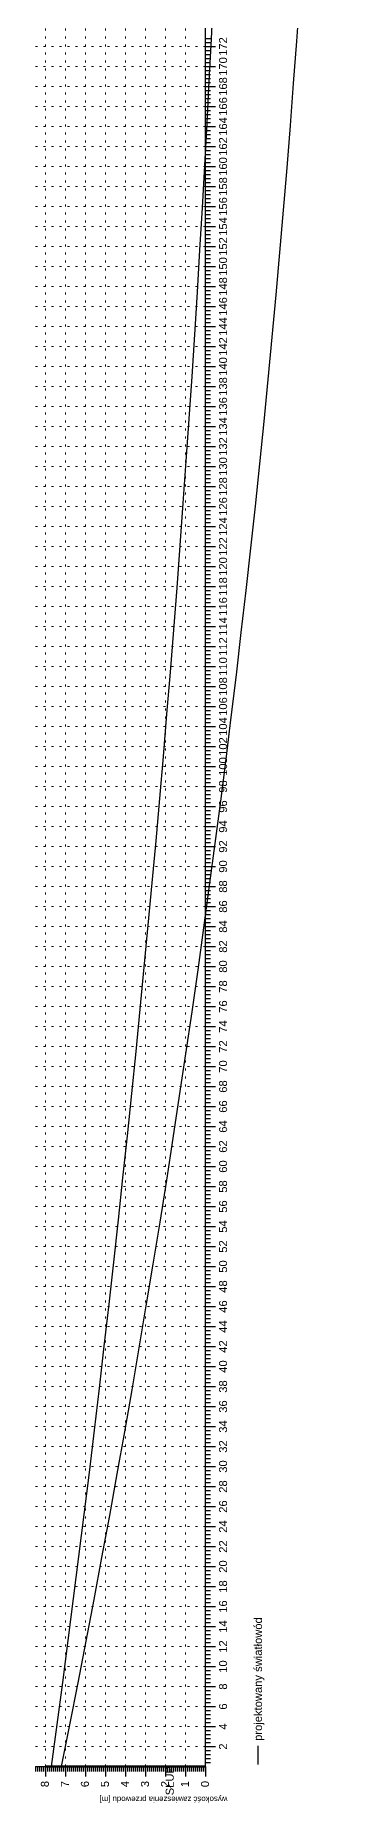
# Model space of a CAD drawing. Header units: inches. Extents: x -863 to 1426, y 1206 to 1480.
# Drawn here: x 513.9 to 528.7, y 1206.8 to 1295.2 of the extents above; entities that cross this region are included whole.
import ezdxf
from ezdxf.enums import TextEntityAlignment as Align

# ---------------------------------------------------------------- set-up
doc = ezdxf.new("R2010")
doc.units = ezdxf.units.IN
doc.header["$MEASUREMENT"] = 0
doc.linetypes.add('ACAD_ISO07W100', pattern=[3, 0, -3])
doc.layers.add('ramka', color=7, linetype='Continuous', plot=False)
doc.styles.get("Standard").update_dxf_attribs({"font": 'arial.ttf'})

msp = doc.modelspace()

# ---------------------------------------------------------------- linework, layer by layer
at = {"linetype": 'ACAD_ISO07W100', "lineweight": 15, "ltscale": 0.1}
for p, q in [((514.372, 1208.65), (514.372, 1478.65)), ((515.372, 1208.65), (515.372, 1478.65)), ((516.372, 1208.65), (516.372, 1478.65)), ((517.372, 1208.65), (517.372, 1478.65)), ((518.372, 1208.65), (518.372, 1478.65)), ((519.372, 1208.65), (519.372, 1478.65)), ((520.372, 1208.65), (520.372, 1478.65)), ((521.372, 1208.65), (521.372, 1478.65)), ((522.372, 1208.65), (522.372, 1478.65)), ((522.372, 1294.65), (513.872, 1294.65)), ((522.372, 1293.65), (513.872, 1293.65)), ((522.372, 1292.65), (513.872, 1292.65)), ((522.372, 1291.65), (513.872, 1291.65)), ((522.372, 1290.65), (513.872, 1290.65)), ((522.372, 1289.65), (513.872, 1289.65)), ((522.372, 1288.65), (513.872, 1288.65)), ((522.372, 1287.65), (513.872, 1287.65)), ((522.372, 1286.65), (513.872, 1286.65)), ((522.372, 1285.65), (513.872, 1285.65)), ((522.372, 1284.65), (513.872, 1284.65)), ((522.372, 1283.65), (513.872, 1283.65)), ((522.372, 1282.65), (513.872, 1282.65)), ((522.372, 1281.65), (513.872, 1281.65)), ((522.372, 1280.65), (513.872, 1280.65)), ((522.372, 1279.65), (513.872, 1279.65)), ((522.372, 1278.65), (513.872, 1278.65)), ((522.372, 1277.65), (513.872, 1277.65)), ((522.372, 1276.65), (513.872, 1276.65)), ((522.372, 1275.65), (513.872, 1275.65)), ((522.372, 1274.65), (513.872, 1274.65)), ((522.372, 1273.65), (513.872, 1273.65)), ((522.372, 1272.65), (513.872, 1272.65)), ((522.372, 1271.65), (513.872, 1271.65)), ((522.372, 1270.65), (513.872, 1270.65)), ((522.372, 1269.65), (513.872, 1269.65)), ((522.372, 1268.65), (513.872, 1268.65)), ((522.372, 1267.65), (513.872, 1267.65)), ((522.372, 1266.65), (513.872, 1266.65)), ((522.372, 1265.65), (513.872, 1265.65)), ((522.372, 1264.65), (513.872, 1264.65)), ((522.372, 1263.65), (513.872, 1263.65)), ((522.372, 1262.65), (513.872, 1262.65)), ((522.372, 1261.65), (513.872, 1261.65)), ((522.372, 1260.65), (513.872, 1260.65)), ((522.372, 1259.65), (513.872, 1259.65)), ((522.372, 1258.65), (513.872, 1258.65)), ((522.372, 1257.65), (513.872, 1257.65)), ((522.372, 1256.65), (513.872, 1256.65)), ((522.372, 1255.65), (513.872, 1255.65)), ((522.372, 1254.65), (513.872, 1254.65)), ((522.372, 1253.65), (513.872, 1253.65)), ((522.372, 1252.65), (513.872, 1252.65)), ((522.372, 1251.65), (513.872, 1251.65)), ((522.372, 1250.65), (513.872, 1250.65)), ((522.372, 1249.65), (513.872, 1249.65)), ((522.372, 1248.65), (513.872, 1248.65)), ((522.372, 1247.65), (513.872, 1247.65)), ((522.372, 1246.65), (513.872, 1246.65)), ((522.372, 1245.65), (513.872, 1245.65)), ((522.372, 1244.65), (513.872, 1244.65)), ((522.372, 1243.65), (513.872, 1243.65)), ((522.372, 1242.65), (513.872, 1242.65)), ((522.372, 1241.65), (513.872, 1241.65)), ((522.372, 1240.65), (513.872, 1240.65)), ((522.372, 1239.65), (513.872, 1239.65)), ((522.372, 1238.65), (513.872, 1238.65)), ((522.372, 1237.65), (513.872, 1237.65)), ((522.372, 1236.65), (513.872, 1236.65)), ((522.372, 1235.65), (513.872, 1235.65)), ((522.372, 1234.65), (513.872, 1234.65)), ((522.372, 1233.65), (513.872, 1233.65)), ((522.372, 1232.65), (513.872, 1232.65)), ((522.372, 1231.65), (513.872, 1231.65)), ((522.372, 1230.65), (513.872, 1230.65)), ((522.372, 1229.65), (513.872, 1229.65)), ((522.372, 1228.65), (513.872, 1228.65)), ((522.372, 1227.65), (513.872, 1227.65)), ((522.372, 1226.65), (513.872, 1226.65)), ((522.372, 1225.65), (513.872, 1225.65)), ((522.372, 1224.65), (513.872, 1224.65)), ((522.372, 1223.65), (513.872, 1223.65)), ((522.372, 1222.65), (513.872, 1222.65)), ((522.372, 1221.65), (513.872, 1221.65)), ((522.372, 1220.65), (513.872, 1220.65)), ((522.372, 1219.65), (513.872, 1219.65)), ((522.372, 1218.65), (513.872, 1218.65)), ((522.372, 1217.65), (513.872, 1217.65)), ((522.372, 1216.65), (513.872, 1216.65)), ((522.372, 1215.65), (513.872, 1215.65)), ((522.372, 1214.65), (513.872, 1214.65)), ((522.372, 1213.65), (513.872, 1213.65)), ((522.372, 1212.65), (513.872, 1212.65)), ((522.372, 1211.65), (513.872, 1211.65)), ((522.372, 1210.65), (513.872, 1210.65)), ((522.372, 1209.65), (513.872, 1209.65))]:
    msp.add_line(p, q, dxfattribs=at)
for p, q in [((522.372, 1208.65), (522.372, 1478.65)), ((522.372, 1295.05), (522.622, 1295.05)), ((522.372, 1294.85), (522.622, 1294.85)), ((522.372, 1294.65), (522.872, 1294.65)), ((522.372, 1294.45), (522.622, 1294.45)), ((522.372, 1294.25), (522.622, 1294.25)), ((522.372, 1294.05), (522.622, 1294.05)), ((522.372, 1293.85), (522.622, 1293.85)), ((522.372, 1293.65), (522.872, 1293.65)), ((522.372, 1293.45), (522.622, 1293.45)), ((522.372, 1293.25), (522.622, 1293.25)), ((522.372, 1293.05), (522.622, 1293.05)), ((522.372, 1292.85), (522.622, 1292.85)), ((522.372, 1292.65), (522.872, 1292.65)), ((522.372, 1292.45), (522.622, 1292.45)), ((522.372, 1292.25), (522.622, 1292.25)), ((522.372, 1292.05), (522.622, 1292.05)), ((522.372, 1291.85), (522.622, 1291.85)), ((522.372, 1291.65), (522.872, 1291.65)), ((522.372, 1291.45), (522.622, 1291.45)), ((522.372, 1291.25), (522.622, 1291.25)), ((522.372, 1291.05), (522.622, 1291.05)), ((522.372, 1290.85), (522.622, 1290.85)), ((522.372, 1290.65), (522.872, 1290.65)), ((522.372, 1290.45), (522.622, 1290.45)), ((522.372, 1290.25), (522.622, 1290.25)), ((522.372, 1290.05), (522.622, 1290.05)), ((522.372, 1289.85), (522.622, 1289.85)), ((522.372, 1289.65), (522.872, 1289.65)), ((522.372, 1289.45), (522.622, 1289.45)), ((522.372, 1289.25), (522.622, 1289.25)), ((522.372, 1289.05), (522.622, 1289.05)), ((522.372, 1288.85), (522.622, 1288.85)), ((522.372, 1288.65), (522.872, 1288.65)), ((522.372, 1288.45), (522.622, 1288.45)), ((522.372, 1288.25), (522.622, 1288.25)), ((522.372, 1288.05), (522.622, 1288.05)), ((522.372, 1287.85), (522.622, 1287.85)), ((522.372, 1287.65), (522.872, 1287.65)), ((522.372, 1287.45), (522.622, 1287.45)), ((522.372, 1287.25), (522.622, 1287.25)), ((522.372, 1287.05), (522.622, 1287.05)), ((522.372, 1286.85), (522.622, 1286.85)), ((522.372, 1286.65), (522.872, 1286.65)), ((522.372, 1286.45), (522.622, 1286.45)), ((522.372, 1286.25), (522.622, 1286.25)), ((522.372, 1286.05), (522.622, 1286.05)), ((522.372, 1285.85), (522.622, 1285.85)), ((522.372, 1285.65), (522.872, 1285.65)), ((522.372, 1285.45), (522.622, 1285.45)), ((522.372, 1285.25), (522.622, 1285.25)), ((522.372, 1285.05), (522.622, 1285.05)), ((522.372, 1284.85), (522.622, 1284.85)), ((522.372, 1284.65), (522.872, 1284.65)), ((522.372, 1284.45), (522.622, 1284.45)), ((522.372, 1284.25), (522.622, 1284.25)), ((522.372, 1284.05), (522.622, 1284.05)), ((522.372, 1283.85), (522.622, 1283.85)), ((522.372, 1283.65), (522.872, 1283.65)), ((522.372, 1283.45), (522.622, 1283.45)), ((522.372, 1283.25), (522.622, 1283.25)), ((522.372, 1283.05), (522.622, 1283.05)), ((522.372, 1282.85), (522.622, 1282.85)), ((522.372, 1282.65), (522.872, 1282.65)), ((522.372, 1282.45), (522.622, 1282.45)), ((522.372, 1282.25), (522.622, 1282.25)), ((522.372, 1282.05), (522.622, 1282.05)), ((522.372, 1281.85), (522.622, 1281.85)), ((522.372, 1281.65), (522.872, 1281.65)), ((522.372, 1281.45), (522.622, 1281.45)), ((522.372, 1281.25), (522.622, 1281.25)), ((522.372, 1281.05), (522.622, 1281.05)), ((522.372, 1280.85), (522.622, 1280.85)), ((522.372, 1280.65), (522.872, 1280.65)), ((522.372, 1280.45), (522.622, 1280.45)), ((522.372, 1280.25), (522.622, 1280.25)), ((522.372, 1280.05), (522.622, 1280.05)), ((522.372, 1279.85), (522.622, 1279.85)), ((522.372, 1279.65), (522.872, 1279.65)), ((522.372, 1279.45), (522.622, 1279.45)), ((522.372, 1279.25), (522.622, 1279.25)), ((522.372, 1279.05), (522.622, 1279.05)), ((522.372, 1278.85), (522.622, 1278.85)), ((522.372, 1278.65), (522.872, 1278.65)), ((522.372, 1278.45), (522.622, 1278.45)), ((522.372, 1278.25), (522.622, 1278.25)), ((522.372, 1278.05), (522.622, 1278.05)), ((522.372, 1277.85), (522.622, 1277.85)), ((522.372, 1277.65), (522.872, 1277.65)), ((522.372, 1277.45), (522.622, 1277.45)), ((522.372, 1277.25), (522.622, 1277.25)), ((522.372, 1277.05), (522.622, 1277.05)), ((522.372, 1276.85), (522.622, 1276.85)), ((522.372, 1276.65), (522.872, 1276.65)), ((522.372, 1276.45), (522.622, 1276.45)), ((522.372, 1276.25), (522.622, 1276.25)), ((522.372, 1276.05), (522.622, 1276.05)), ((522.372, 1275.85), (522.622, 1275.85)), ((522.372, 1275.65), (522.872, 1275.65)), ((522.372, 1275.45), (522.622, 1275.45)), ((522.372, 1275.25), (522.622, 1275.25)), ((522.372, 1275.05), (522.622, 1275.05)), ((522.372, 1274.85), (522.622, 1274.85)), ((522.372, 1274.65), (522.872, 1274.65)), ((522.372, 1274.45), (522.622, 1274.45)), ((522.372, 1274.25), (522.622, 1274.25)), ((522.372, 1274.05), (522.622, 1274.05)), ((522.372, 1273.85), (522.622, 1273.85)), ((522.372, 1273.65), (522.872, 1273.65)), ((522.372, 1273.45), (522.622, 1273.45)), ((522.372, 1273.25), (522.622, 1273.25)), ((522.372, 1273.05), (522.622, 1273.05)), ((522.372, 1272.85), (522.622, 1272.85)), ((522.372, 1272.65), (522.872, 1272.65)), ((522.372, 1272.45), (522.622, 1272.45)), ((522.372, 1272.25), (522.622, 1272.25)), ((522.372, 1272.05), (522.622, 1272.05)), ((522.372, 1271.85), (522.622, 1271.85)), ((522.372, 1271.65), (522.872, 1271.65)), ((522.372, 1271.45), (522.622, 1271.45)), ((522.372, 1271.25), (522.622, 1271.25)), ((522.372, 1271.05), (522.622, 1271.05)), ((522.372, 1270.85), (522.622, 1270.85)), ((522.372, 1270.65), (522.872, 1270.65)), ((522.372, 1270.45), (522.622, 1270.45)), ((522.372, 1270.25), (522.622, 1270.25)), ((522.372, 1270.05), (522.622, 1270.05)), ((522.372, 1269.85), (522.622, 1269.85)), ((522.372, 1269.65), (522.872, 1269.65)), ((522.372, 1269.45), (522.622, 1269.45)), ((522.372, 1269.25), (522.622, 1269.25)), ((522.372, 1269.05), (522.622, 1269.05)), ((522.372, 1268.85), (522.622, 1268.85)), ((522.372, 1268.65), (522.872, 1268.65)), ((522.372, 1268.45), (522.622, 1268.45)), ((522.372, 1268.25), (522.622, 1268.25)), ((522.372, 1268.05), (522.622, 1268.05)), ((522.372, 1267.85), (522.622, 1267.85)), ((522.372, 1267.65), (522.872, 1267.65)), ((522.372, 1267.45), (522.622, 1267.45)), ((522.372, 1267.25), (522.622, 1267.25)), ((522.372, 1267.05), (522.622, 1267.05)), ((522.372, 1266.85), (522.622, 1266.85)), ((522.372, 1266.65), (522.872, 1266.65)), ((522.372, 1266.45), (522.622, 1266.45)), ((522.372, 1266.25), (522.622, 1266.25)), ((522.372, 1266.05), (522.622, 1266.05)), ((522.372, 1265.85), (522.622, 1265.85)), ((522.372, 1265.65), (522.872, 1265.65)), ((522.372, 1265.45), (522.622, 1265.45)), ((522.372, 1265.25), (522.622, 1265.25)), ((522.372, 1265.05), (522.622, 1265.05)), ((522.372, 1264.85), (522.622, 1264.85)), ((522.372, 1264.65), (522.872, 1264.65)), ((522.372, 1264.45), (522.622, 1264.45)), ((522.372, 1264.25), (522.622, 1264.25)), ((522.372, 1264.05), (522.622, 1264.05)), ((522.372, 1263.85), (522.622, 1263.85)), ((522.372, 1263.65), (522.872, 1263.65)), ((522.372, 1263.45), (522.622, 1263.45)), ((522.372, 1263.25), (522.622, 1263.25)), ((522.372, 1263.05), (522.622, 1263.05)), ((522.372, 1262.85), (522.622, 1262.85)), ((522.372, 1262.65), (522.872, 1262.65)), ((522.372, 1262.45), (522.622, 1262.45)), ((522.372, 1262.25), (522.622, 1262.25)), ((522.372, 1262.05), (522.622, 1262.05)), ((522.372, 1261.85), (522.622, 1261.85)), ((522.372, 1261.65), (522.872, 1261.65)), ((522.372, 1261.45), (522.622, 1261.45)), ((522.372, 1261.25), (522.622, 1261.25)), ((522.372, 1261.05), (522.622, 1261.05)), ((522.372, 1260.85), (522.622, 1260.85)), ((522.372, 1260.65), (522.872, 1260.65)), ((522.372, 1260.45), (522.622, 1260.45)), ((522.372, 1260.25), (522.622, 1260.25)), ((522.372, 1260.05), (522.622, 1260.05)), ((522.372, 1259.85), (522.622, 1259.85)), ((522.372, 1259.65), (522.872, 1259.65)), ((522.372, 1259.45), (522.622, 1259.45)), ((522.372, 1259.25), (522.622, 1259.25)), ((522.372, 1259.05), (522.622, 1259.05)), ((522.372, 1258.85), (522.622, 1258.85)), ((522.372, 1258.65), (522.872, 1258.65)), ((522.372, 1258.45), (522.622, 1258.45)), ((522.372, 1258.25), (522.622, 1258.25)), ((522.372, 1258.05), (522.622, 1258.05)), ((522.372, 1257.85), (522.622, 1257.85)), ((522.372, 1257.65), (522.872, 1257.65)), ((522.372, 1257.45), (522.622, 1257.45)), ((522.372, 1257.25), (522.622, 1257.25)), ((522.372, 1257.05), (522.622, 1257.05)), ((522.372, 1256.85), (522.622, 1256.85)), ((522.372, 1256.65), (522.872, 1256.65)), ((522.372, 1256.45), (522.622, 1256.45)), ((522.372, 1256.25), (522.622, 1256.25)), ((522.372, 1256.05), (522.622, 1256.05)), ((522.372, 1255.85), (522.622, 1255.85)), ((522.372, 1255.65), (522.872, 1255.65)), ((522.372, 1255.45), (522.622, 1255.45)), ((522.372, 1255.25), (522.622, 1255.25)), ((522.372, 1255.05), (522.622, 1255.05)), ((522.372, 1254.85), (522.622, 1254.85)), ((522.372, 1254.65), (522.872, 1254.65)), ((522.372, 1254.45), (522.622, 1254.45)), ((522.372, 1254.25), (522.622, 1254.25)), ((522.372, 1254.05), (522.622, 1254.05)), ((522.372, 1253.85), (522.622, 1253.85)), ((522.372, 1253.65), (522.872, 1253.65)), ((522.372, 1253.45), (522.622, 1253.45)), ((522.372, 1253.25), (522.622, 1253.25)), ((522.372, 1253.05), (522.622, 1253.05)), ((522.372, 1252.85), (522.622, 1252.85)), ((522.372, 1252.65), (522.872, 1252.65)), ((522.372, 1252.45), (522.622, 1252.45)), ((522.372, 1252.25), (522.622, 1252.25)), ((522.372, 1252.05), (522.622, 1252.05)), ((522.372, 1251.85), (522.622, 1251.85)), ((522.372, 1251.65), (522.872, 1251.65)), ((522.372, 1251.45), (522.622, 1251.45)), ((522.372, 1251.25), (522.622, 1251.25)), ((522.372, 1251.05), (522.622, 1251.05)), ((522.372, 1250.85), (522.622, 1250.85)), ((522.372, 1250.65), (522.872, 1250.65)), ((522.372, 1250.45), (522.622, 1250.45)), ((522.372, 1250.25), (522.622, 1250.25)), ((522.372, 1250.05), (522.622, 1250.05)), ((522.372, 1249.85), (522.622, 1249.85)), ((522.372, 1249.65), (522.872, 1249.65)), ((522.372, 1249.45), (522.622, 1249.45)), ((522.372, 1249.25), (522.622, 1249.25)), ((522.372, 1249.05), (522.622, 1249.05)), ((522.372, 1248.85), (522.622, 1248.85)), ((522.372, 1248.65), (522.872, 1248.65)), ((522.372, 1248.45), (522.622, 1248.45)), ((522.372, 1248.25), (522.622, 1248.25)), ((522.372, 1248.05), (522.622, 1248.05)), ((522.372, 1247.85), (522.622, 1247.85)), ((522.372, 1247.65), (522.872, 1247.65)), ((522.372, 1247.45), (522.622, 1247.45)), ((522.372, 1247.25), (522.622, 1247.25)), ((522.372, 1247.05), (522.622, 1247.05)), ((522.372, 1246.85), (522.622, 1246.85)), ((522.372, 1246.65), (522.872, 1246.65)), ((522.372, 1246.45), (522.622, 1246.45)), ((522.372, 1246.25), (522.622, 1246.25)), ((522.372, 1246.05), (522.622, 1246.05)), ((522.372, 1245.85), (522.622, 1245.85)), ((522.372, 1245.65), (522.872, 1245.65)), ((522.372, 1245.45), (522.622, 1245.45)), ((522.372, 1245.25), (522.622, 1245.25)), ((522.372, 1245.05), (522.622, 1245.05)), ((522.372, 1244.85), (522.622, 1244.85)), ((522.372, 1244.65), (522.872, 1244.65)), ((522.372, 1244.45), (522.622, 1244.45)), ((522.372, 1244.25), (522.622, 1244.25)), ((522.372, 1244.05), (522.622, 1244.05)), ((522.372, 1243.85), (522.622, 1243.85)), ((522.372, 1243.65), (522.872, 1243.65)), ((522.372, 1243.45), (522.622, 1243.45)), ((522.372, 1243.25), (522.622, 1243.25)), ((522.372, 1243.05), (522.622, 1243.05)), ((522.372, 1242.85), (522.622, 1242.85)), ((522.372, 1242.65), (522.872, 1242.65)), ((522.372, 1242.45), (522.622, 1242.45)), ((522.372, 1242.25), (522.622, 1242.25)), ((522.372, 1242.05), (522.622, 1242.05)), ((522.372, 1241.85), (522.622, 1241.85)), ((522.372, 1241.65), (522.872, 1241.65)), ((522.372, 1241.45), (522.622, 1241.45)), ((522.372, 1241.25), (522.622, 1241.25)), ((522.372, 1241.05), (522.622, 1241.05)), ((522.372, 1240.85), (522.622, 1240.85)), ((522.372, 1240.65), (522.872, 1240.65)), ((522.372, 1240.45), (522.622, 1240.45)), ((522.372, 1240.25), (522.622, 1240.25)), ((522.372, 1240.05), (522.622, 1240.05)), ((522.372, 1239.85), (522.622, 1239.85)), ((522.372, 1239.65), (522.872, 1239.65)), ((522.372, 1239.45), (522.622, 1239.45)), ((522.372, 1239.25), (522.622, 1239.25)), ((522.372, 1239.05), (522.622, 1239.05)), ((522.372, 1238.85), (522.622, 1238.85)), ((522.372, 1238.65), (522.872, 1238.65)), ((522.372, 1238.45), (522.622, 1238.45)), ((522.372, 1238.25), (522.622, 1238.25)), ((522.372, 1238.05), (522.622, 1238.05)), ((522.372, 1237.85), (522.622, 1237.85)), ((522.372, 1237.65), (522.872, 1237.65)), ((522.372, 1237.45), (522.622, 1237.45)), ((522.372, 1237.25), (522.622, 1237.25)), ((522.372, 1237.05), (522.622, 1237.05)), ((522.372, 1236.85), (522.622, 1236.85)), ((522.372, 1236.65), (522.872, 1236.65)), ((522.372, 1236.45), (522.622, 1236.45)), ((522.372, 1236.25), (522.622, 1236.25)), ((522.372, 1236.05), (522.622, 1236.05)), ((522.372, 1235.85), (522.622, 1235.85)), ((522.372, 1235.65), (522.872, 1235.65)), ((522.372, 1235.45), (522.622, 1235.45)), ((522.372, 1235.25), (522.622, 1235.25)), ((522.372, 1235.05), (522.622, 1235.05)), ((522.372, 1234.85), (522.622, 1234.85)), ((522.372, 1234.65), (522.872, 1234.65)), ((522.372, 1234.45), (522.622, 1234.45)), ((522.372, 1234.25), (522.622, 1234.25)), ((522.372, 1234.05), (522.622, 1234.05)), ((522.372, 1233.85), (522.622, 1233.85)), ((522.372, 1233.65), (522.872, 1233.65)), ((522.372, 1233.45), (522.622, 1233.45)), ((522.372, 1233.25), (522.622, 1233.25)), ((522.372, 1233.05), (522.622, 1233.05)), ((522.372, 1232.85), (522.622, 1232.85)), ((522.372, 1232.65), (522.872, 1232.65)), ((522.372, 1232.45), (522.622, 1232.45)), ((522.372, 1232.25), (522.622, 1232.25)), ((522.372, 1232.05), (522.622, 1232.05)), ((522.372, 1231.85), (522.622, 1231.85)), ((522.372, 1231.65), (522.872, 1231.65)), ((522.372, 1231.45), (522.622, 1231.45)), ((522.372, 1231.25), (522.622, 1231.25)), ((522.372, 1231.05), (522.622, 1231.05)), ((522.372, 1230.85), (522.622, 1230.85)), ((522.372, 1230.65), (522.872, 1230.65)), ((522.372, 1230.45), (522.622, 1230.45)), ((522.372, 1230.25), (522.622, 1230.25)), ((522.372, 1230.05), (522.622, 1230.05)), ((522.372, 1229.85), (522.622, 1229.85)), ((522.372, 1229.65), (522.872, 1229.65)), ((522.372, 1229.45), (522.622, 1229.45)), ((522.372, 1229.25), (522.622, 1229.25)), ((522.372, 1229.05), (522.622, 1229.05)), ((522.372, 1228.85), (522.622, 1228.85)), ((522.372, 1228.65), (522.872, 1228.65)), ((522.372, 1228.45), (522.622, 1228.45)), ((522.372, 1228.25), (522.622, 1228.25)), ((522.372, 1228.05), (522.622, 1228.05)), ((522.372, 1227.85), (522.622, 1227.85)), ((522.372, 1227.65), (522.872, 1227.65)), ((522.372, 1227.45), (522.622, 1227.45)), ((522.372, 1227.25), (522.622, 1227.25)), ((522.372, 1227.05), (522.622, 1227.05)), ((522.372, 1226.85), (522.622, 1226.85)), ((522.372, 1226.65), (522.872, 1226.65)), ((522.372, 1226.45), (522.622, 1226.45)), ((522.372, 1226.25), (522.622, 1226.25)), ((522.372, 1226.05), (522.622, 1226.05)), ((522.372, 1225.85), (522.622, 1225.85)), ((522.372, 1225.65), (522.872, 1225.65)), ((522.372, 1225.45), (522.622, 1225.45)), ((522.372, 1225.25), (522.622, 1225.25)), ((522.372, 1225.05), (522.622, 1225.05)), ((522.372, 1224.85), (522.622, 1224.85)), ((522.372, 1224.65), (522.872, 1224.65)), ((522.372, 1224.45), (522.622, 1224.45)), ((522.372, 1224.25), (522.622, 1224.25)), ((522.372, 1224.05), (522.622, 1224.05)), ((522.372, 1223.85), (522.622, 1223.85)), ((522.372, 1223.65), (522.872, 1223.65)), ((522.372, 1223.45), (522.622, 1223.45)), ((522.372, 1223.25), (522.622, 1223.25)), ((522.372, 1223.05), (522.622, 1223.05)), ((522.372, 1222.85), (522.622, 1222.85)), ((522.372, 1222.65), (522.872, 1222.65)), ((522.372, 1222.45), (522.622, 1222.45)), ((522.372, 1222.25), (522.622, 1222.25)), ((522.372, 1222.05), (522.622, 1222.05)), ((522.372, 1221.85), (522.622, 1221.85)), ((522.372, 1221.65), (522.872, 1221.65)), ((522.372, 1221.45), (522.622, 1221.45)), ((522.372, 1221.25), (522.622, 1221.25)), ((522.372, 1221.05), (522.622, 1221.05)), ((522.372, 1220.85), (522.622, 1220.85)), ((522.372, 1220.65), (522.872, 1220.65)), ((522.372, 1220.45), (522.622, 1220.45)), ((522.372, 1220.25), (522.622, 1220.25)), ((522.372, 1220.05), (522.622, 1220.05)), ((522.372, 1219.85), (522.622, 1219.85)), ((522.372, 1219.65), (522.872, 1219.65)), ((522.372, 1219.45), (522.622, 1219.45)), ((522.372, 1219.25), (522.622, 1219.25)), ((522.372, 1219.05), (522.622, 1219.05)), ((522.372, 1218.85), (522.622, 1218.85)), ((522.372, 1218.65), (522.872, 1218.65)), ((522.372, 1218.45), (522.622, 1218.45)), ((522.372, 1218.25), (522.622, 1218.25)), ((522.372, 1218.05), (522.622, 1218.05)), ((522.372, 1217.85), (522.622, 1217.85)), ((522.372, 1217.65), (522.872, 1217.65)), ((522.372, 1217.45), (522.622, 1217.45)), ((522.372, 1217.25), (522.622, 1217.25)), ((522.372, 1217.05), (522.622, 1217.05)), ((522.372, 1216.85), (522.622, 1216.85)), ((522.372, 1216.65), (522.872, 1216.65)), ((522.372, 1216.45), (522.622, 1216.45)), ((522.372, 1216.25), (522.622, 1216.25)), ((522.372, 1216.05), (522.622, 1216.05)), ((522.372, 1215.85), (522.622, 1215.85)), ((522.372, 1215.65), (522.872, 1215.65)), ((522.372, 1215.45), (522.622, 1215.45)), ((522.372, 1215.25), (522.622, 1215.25)), ((522.372, 1215.05), (522.622, 1215.05)), ((522.372, 1214.85), (522.622, 1214.85)), ((522.372, 1214.65), (522.872, 1214.65)), ((522.372, 1214.45), (522.622, 1214.45)), ((522.372, 1214.25), (522.622, 1214.25)), ((522.372, 1214.05), (522.622, 1214.05)), ((522.372, 1213.85), (522.622, 1213.85)), ((522.372, 1213.65), (522.872, 1213.65)), ((522.372, 1213.45), (522.622, 1213.45)), ((522.372, 1213.25), (522.622, 1213.25)), ((522.372, 1213.05), (522.622, 1213.05)), ((522.372, 1212.85), (522.622, 1212.85)), ((522.372, 1212.65), (522.872, 1212.65)), ((522.372, 1212.45), (522.622, 1212.45)), ((522.372, 1212.25), (522.622, 1212.25)), ((522.372, 1212.05), (522.622, 1212.05)), ((522.372, 1211.85), (522.622, 1211.85)), ((522.372, 1211.65), (522.872, 1211.65)), ((522.372, 1211.45), (522.622, 1211.45)), ((522.372, 1211.25), (522.622, 1211.25)), ((522.372, 1211.05), (522.622, 1211.05)), ((522.372, 1210.85), (522.622, 1210.85)), ((522.372, 1210.65), (522.872, 1210.65)), ((522.372, 1210.45), (522.622, 1210.45)), ((522.372, 1210.25), (522.622, 1210.25)), ((522.372, 1210.05), (522.622, 1210.05)), ((522.372, 1209.85), (522.622, 1209.85)), ((522.372, 1209.65), (522.872, 1209.65)), ((522.372, 1209.45), (522.622, 1209.45)), ((522.372, 1209.25), (522.622, 1209.25)), ((522.372, 1209.05), (522.622, 1209.05)), ((522.372, 1208.85), (522.622, 1208.85)), ((513.872, 1208.65), (522.372, 1208.65)), ((513.872, 1208.65), (513.872, 1208.4)), ((513.972, 1208.65), (513.972, 1208.4)), ((514.072, 1208.65), (514.072, 1208.4)), ((514.172, 1208.65), (514.172, 1208.4)), ((514.272, 1208.65), (514.272, 1208.4)), ((514.372, 1208.65), (514.372, 1208.15)), ((514.472, 1208.65), (514.472, 1208.4)), ((514.572, 1208.65), (514.572, 1208.4)), ((514.672, 1208.65), (514.672, 1208.4)), ((514.772, 1208.65), (514.772, 1208.4)), ((514.872, 1208.65), (514.872, 1208.4)), ((514.972, 1208.65), (514.972, 1208.4)), ((515.072, 1208.65), (515.072, 1208.4)), ((515.172, 1208.65), (515.172, 1208.4)), ((515.272, 1208.65), (515.272, 1208.4)), ((515.372, 1208.65), (515.372, 1208.15)), ((515.472, 1208.65), (515.472, 1208.4)), ((515.572, 1208.65), (515.572, 1208.4)), ((515.672, 1208.65), (515.672, 1208.4)), ((515.772, 1208.65), (515.772, 1208.4)), ((515.872, 1208.65), (515.872, 1208.4)), ((515.972, 1208.65), (515.972, 1208.4)), ((516.072, 1208.65), (516.072, 1208.4)), ((516.172, 1208.65), (516.172, 1208.4)), ((516.272, 1208.65), (516.272, 1208.4)), ((516.372, 1208.65), (516.372, 1208.15)), ((516.472, 1208.65), (516.472, 1208.4)), ((516.572, 1208.65), (516.572, 1208.4)), ((516.672, 1208.65), (516.672, 1208.4)), ((516.772, 1208.65), (516.772, 1208.4)), ((516.872, 1208.65), (516.872, 1208.4)), ((516.972, 1208.65), (516.972, 1208.4)), ((517.072, 1208.65), (517.072, 1208.4)), ((517.172, 1208.65), (517.172, 1208.4)), ((517.272, 1208.65), (517.272, 1208.4)), ((517.372, 1208.65), (517.372, 1208.15)), ((517.472, 1208.65), (517.472, 1208.4)), ((517.572, 1208.65), (517.572, 1208.4)), ((517.672, 1208.65), (517.672, 1208.4)), ((517.772, 1208.65), (517.772, 1208.4)), ((517.872, 1208.65), (517.872, 1208.4)), ((517.972, 1208.65), (517.972, 1208.4)), ((518.072, 1208.65), (518.072, 1208.4)), ((518.172, 1208.65), (518.172, 1208.4)), ((518.272, 1208.65), (518.272, 1208.4)), ((518.372, 1208.65), (518.372, 1208.15)), ((518.472, 1208.65), (518.472, 1208.4)), ((518.572, 1208.65), (518.572, 1208.4)), ((518.672, 1208.65), (518.672, 1208.4)), ((518.772, 1208.65), (518.772, 1208.4)), ((518.872, 1208.65), (518.872, 1208.4)), ((518.972, 1208.65), (518.972, 1208.4)), ((519.072, 1208.65), (519.072, 1208.4)), ((519.172, 1208.65), (519.172, 1208.4)), ((519.272, 1208.65), (519.272, 1208.4)), ((519.372, 1208.65), (519.372, 1208.15)), ((519.472, 1208.65), (519.472, 1208.4)), ((519.572, 1208.65), (519.572, 1208.4)), ((519.672, 1208.65), (519.672, 1208.4)), ((519.772, 1208.65), (519.772, 1208.4)), ((519.872, 1208.65), (519.872, 1208.4)), ((519.972, 1208.65), (519.972, 1208.4)), ((520.072, 1208.65), (520.072, 1208.4)), ((520.172, 1208.65), (520.172, 1208.4)), ((520.272, 1208.65), (520.272, 1208.4)), ((520.372, 1208.65), (520.372, 1208.15)), ((520.472, 1208.65), (520.472, 1208.4)), ((520.572, 1208.65), (520.572, 1208.4)), ((520.672, 1208.65), (520.672, 1208.4)), ((520.772, 1208.65), (520.772, 1208.4)), ((520.872, 1208.65), (520.872, 1208.4)), ((520.972, 1208.65), (520.972, 1208.4)), ((521.072, 1208.65), (521.072, 1208.4)), ((521.172, 1208.65), (521.172, 1208.4)), ((521.272, 1208.65), (521.272, 1208.4)), ((521.372, 1208.65), (521.372, 1208.15)), ((521.472, 1208.65), (521.472, 1208.4)), ((521.572, 1208.65), (521.572, 1208.4)), ((521.672, 1208.65), (521.672, 1208.4)), ((521.772, 1208.65), (521.772, 1208.4)), ((521.872, 1208.65), (521.872, 1208.4)), ((521.972, 1208.65), (521.972, 1208.4)), ((522.072, 1208.65), (522.072, 1208.4)), ((522.172, 1208.65), (522.172, 1208.4)), ((522.272, 1208.65), (522.272, 1208.4)), ((522.372, 1208.65), (522.372, 1208.15))]:
    msp.add_line(p, q)
at = {"color": 3, "lineweight": 25}
msp.add_line((525.002, 1208.755), (525.002, 1209.686), dxfattribs=at)
at = {"lineweight": 100}
msp.add_line((522.372, 1208.65), (514.372, 1208.65), dxfattribs=at)
at = {"lineweight": 30}
msp.add_arc((-473.385, 1343.65), 997.237, 352.219751, 7.780249, dxfattribs=at)
at = {"color": 3, "lineweight": 30}
msp.add_arc((-153.078, 1343.65), 681.75, 348.578814, 11.421186, dxfattribs=at)
at = {"layer": 'ramka'}
msp.add_line((522.372, 1208.65), (522.372, 1343.65), dxfattribs=at)

# ---------------------------------------------------------------- texts
for s, p in [('172', (523.448, 1294.65)), ('170', (523.448, 1293.65)), ('168', (523.448, 1292.65)), ('166', (523.448, 1291.65)), ('164', (523.448, 1290.65)), ('162', (523.448, 1289.65)), ('160', (523.448, 1288.65)), ('158', (523.448, 1287.65)), ('156', (523.448, 1286.65)), ('154', (523.448, 1285.65)), ('152', (523.448, 1284.65)), ('150', (523.448, 1283.65)), ('148', (523.448, 1282.65)), ('146', (523.448, 1281.65)), ('144', (523.448, 1280.65)), ('142', (523.448, 1279.65)), ('140', (523.448, 1278.65)), ('138', (523.448, 1277.65)), ('136', (523.448, 1276.65)), ('134', (523.448, 1275.65)), ('132', (523.448, 1274.65)), ('130', (523.448, 1273.65)), ('128', (523.448, 1272.65)), ('126', (523.448, 1271.65)), ('124', (523.448, 1270.65)), ('122', (523.448, 1269.65)), ('120', (523.448, 1268.65)), ('118', (523.448, 1267.65)), ('116', (523.448, 1266.65)), ('114', (523.448, 1265.65)), ('112', (523.448, 1264.65)), ('110', (523.448, 1263.65)), ('108', (523.448, 1262.65)), ('106', (523.448, 1261.65)), ('104', (523.448, 1260.65)), ('102', (523.448, 1259.65)), ('100', (523.448, 1258.65)), ('98', (523.448, 1257.65)), ('96', (523.448, 1256.65)), ('94', (523.448, 1255.65)), ('92', (523.448, 1254.65)), ('90', (523.448, 1253.65)), ('88', (523.448, 1252.65)), ('86', (523.448, 1251.65)), ('84', (523.448, 1250.65)), ('82', (523.448, 1249.65)), ('80', (523.448, 1248.65)), ('78', (523.448, 1247.65)), ('76', (523.448, 1246.65)), ('74', (523.448, 1245.65)), ('72', (523.448, 1244.65)), ('70', (523.448, 1243.65)), ('68', (523.448, 1242.65)), ('66', (523.448, 1241.65)), ('64', (523.448, 1240.65)), ('62', (523.448, 1239.65)), ('60', (523.448, 1238.65)), ('58', (523.448, 1237.65)), ('56', (523.448, 1236.65)), ('54', (523.448, 1235.65)), ('52', (523.448, 1234.65)), ('50', (523.448, 1233.65)), ('48', (523.448, 1232.65)), ('46', (523.448, 1231.65)), ('44', (523.448, 1230.65)), ('42', (523.448, 1229.65)), ('40', (523.448, 1228.65)), ('38', (523.448, 1227.65)), ('36', (523.448, 1226.65)), ('34', (523.448, 1225.65)), ('32', (523.448, 1224.65)), ('30', (523.448, 1223.65)), ('28', (523.448, 1222.65)), ('26', (523.448, 1221.65)), ('24', (523.448, 1220.65)), ('22', (523.448, 1219.65)), ('20', (523.448, 1218.65)), ('18', (523.448, 1217.65)), ('16', (523.448, 1216.65)), ('14', (523.448, 1215.65)), ('12', (523.448, 1214.65)), ('10', (523.448, 1213.65)), ('8', (523.448, 1212.65)), ('6', (523.448, 1211.65)), ('4', (523.448, 1210.65)), ('2', (523.448, 1209.65))]:
    msp.add_text(s, height=0.4, rotation=90).set_placement(p, align=Align.CENTER)
msp.add_text('projektowany światłowód', height=0.4, rotation=90).set_placement((525.192, 1209.935))
for s, p in [('8', (514.546, 1207.93)), ('7', (515.546, 1207.93)), ('6', (516.546, 1207.93)), ('5', (517.546, 1207.93)), ('4', (518.546, 1207.93)), ('3', (519.546, 1207.93)), ('2', (520.546, 1207.93)), ('1', (521.546, 1207.93)), ('0', (522.546, 1207.93))]:
    msp.add_text(s, height=0.4, rotation=90).set_placement(p, align=Align.RIGHT)
at = {"attachment_point": 5}
for s, insert, char_height, width, rotation in [('SŁUP', (520.586, 1207.942), 0.4, 1.537, 90), ('wysokość zawieszenia przewodu [m]', (520.27, 1207.047), 0.28, 9.28, 180)]:
    msp.add_mtext(s, dxfattribs=dict(at, insert=insert, char_height=char_height, width=width, rotation=rotation))

doc.saveas('drawing.dxf')
